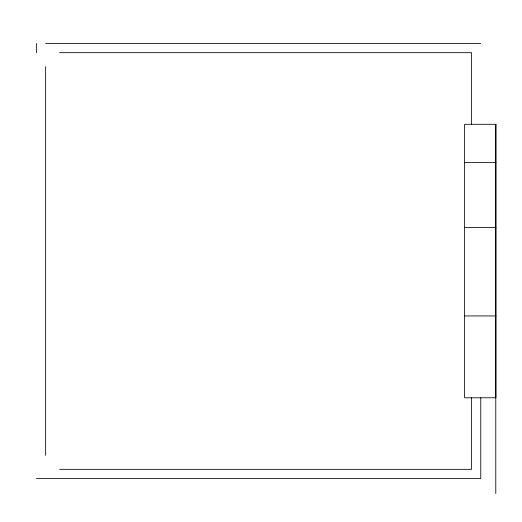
<?xml version="1.0" encoding="UTF-8"?>
<svg xmlns="http://www.w3.org/2000/svg" width="522" height="522" viewBox="0 0 522 522"><rect width="100%" height="100%" fill="white"/><g stroke="black" fill="none" stroke-linecap="round" stroke-linejoin="round"><path stroke-width="0.78" d="M471.588 124.295L471.588 52.676L59.593 52.676M480.775 397.777L480.775 478.511L36.462 478.511M45.642 43.489L480.775 43.489M464.613 162.472L495.9 162.472M464.613 227.579L495.9 227.579M464.613 315.934L495.9 315.934M59.593 469.324L471.588 469.324L471.588 397.777M495.783 124.295L495.783 493.518M45.642 66.627L45.642 455.373M36.462 43.489L36.462 52.676M495.9 124.295L464.613 124.295L464.613 397.777L495.9 397.777L495.9 124.295"/></g></svg>
